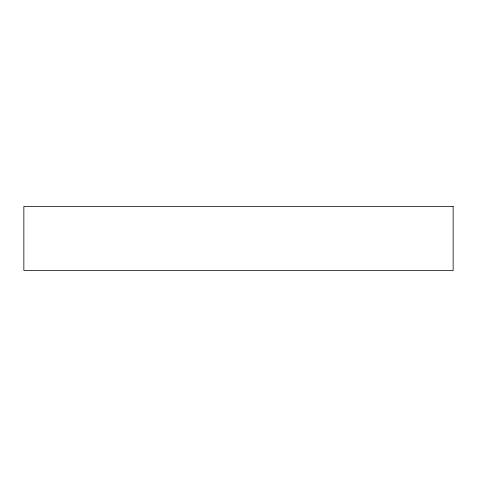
<?xml version="1.0" encoding="UTF-8"?>
<svg xmlns="http://www.w3.org/2000/svg" width="477" height="477" viewBox="0 0 477 477"><rect width="100%" height="100%" fill="white"/><g stroke="black" fill="none" stroke-linecap="round" stroke-linejoin="round"><path stroke-width="0.72" d="M453.15 206.463L23.85 206.463L23.85 270.537L453.15 270.537L453.15 206.463"/></g></svg>
